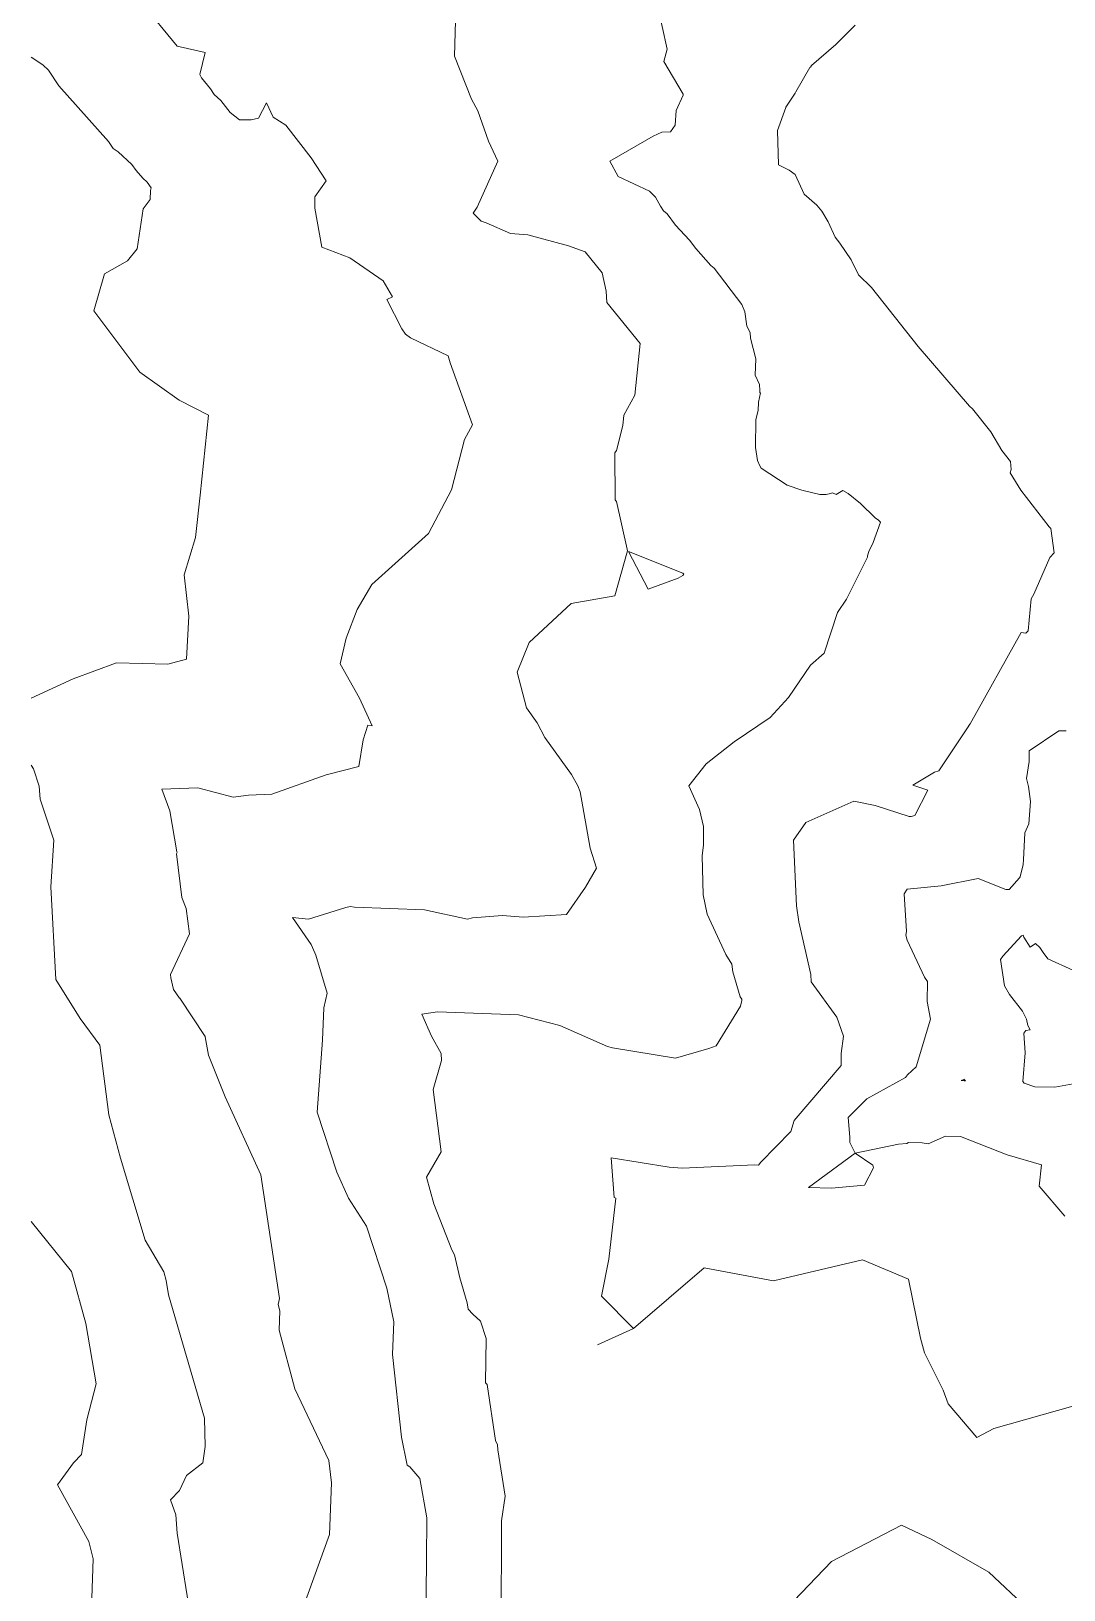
# Model space of a CAD drawing. Header units: metres. Extents: x 808187 to 810032, y 9155685 to 9157080.
# Drawn here: x 808188.4 to 808364.6, y 9156071.3 to 9156337.3 of the extents above; entities that cross this region are included whole.
import ezdxf

# ---------------------------------------------------------------- set-up
doc = ezdxf.new("R2010")
doc.units = ezdxf.units.M
doc.layers.add('C-TOPO-MAJR', color=9, linetype='Continuous')

msp = doc.modelspace()

# ---------------------------------------------------------------- linework, layer by layer
at = {"layer": 'C-TOPO-MAJR', "color": 9, "linetype": 'Continuous', "lineweight": 5}
for points, elevation in [([(808234.91, 9156068.63), (808239.28, 9156080.78), (808239.66, 9156089.59), (808239.18, 9156093.42), (808233.37, 9156105.65), (808230.72, 9156115.64), (808230.8, 9156118.92), (808230.53, 9156120.03), (808230.74, 9156121.06), (808227.56, 9156142.11), (808221.52, 9156155.42), (808218.66, 9156162.53), (808218.08, 9156165.67), (808218.07, 9156165.74), (808213.77, 9156172.3), (808213.69, 9156172.27), (808212.65, 9156173.73), (808212.2, 9156175.72), (808212.14, 9156176.33), (808215.43, 9156183.26), (808214.84, 9156187.6), (808214.1, 9156189.46), (808213.21, 9156196.92), (808213.29, 9156197.11), (808213.24, 9156197.24), (808212.04, 9156204.23), (808210.71, 9156207.94), (808216.8, 9156208.17), (808222.85, 9156206.6), (808225.47, 9156206.91), (808229.43, 9156207.09), (808238.73, 9156210.36), (808244.33, 9156211.8), (808245.02, 9156216.37), (808245.87, 9156218.88), (808246.61, 9156218.74), (808244.42, 9156223.47), (808241.12, 9156229.35), (808242.16, 9156233.7), (808244.04, 9156238.59), (808246.52, 9156242.87), (808256.2, 9156251.54), (808260.12, 9156259.02), (808262.34, 9156267.62), (808263.72, 9156270.08), (808259.89, 9156280.66), (808259.56, 9156281.88), (808253.12, 9156284.93), (808252.26, 9156285.57), (808251.67, 9156286.47), (808249.08, 9156291.5), (808250.04, 9156291.94), (808248.46, 9156294.66), (808242.78, 9156298.58), (808237.98, 9156300.42), (808236.8, 9156307.04), (808236.79, 9156309), (808238.73, 9156311.74), (808236.15, 9156315.66), (808231.82, 9156321.22), (808229.68, 9156322.61), (808228.54, 9156325.05), (808227.19, 9156322.42), (808225.91, 9156322.13), (808223.95, 9156322.16), (808222.32, 9156323.4), (808220.75, 9156325.45), (808219.6, 9156326.48), (808218.98, 9156327.44), (808217.48, 9156329.33), (808217.15, 9156329.88), (808218.07, 9156333.65), (808213.29, 9156334.73), (808207.2, 9156342.08)], 2870), ([(808255.73, 9156065.12), (808255.86, 9156076.44), (808255.9, 9156083.61), (808254.71, 9156090.32), (808253, 9156092.33), (808252.56, 9156092.59), (808251.57, 9156097.37), (808250.04, 9156111.47), (808250.27, 9156117.04), (808249.11, 9156122.79), (808245.62, 9156133.37), (808242.54, 9156138.18), (808240.55, 9156142.57), (808237.2, 9156152.81), (808238.08, 9156165.09), (808238.32, 9156170.65), (808238.91, 9156173.14), (808236.99, 9156179.64), (808236.42, 9156180.94), (808236.17, 9156181.41), (808232.99, 9156186.07), (808235.73, 9156185.74), (808242.06, 9156187.76), (808242.82, 9156187.91), (808243.56, 9156187.79), (808255.54, 9156187.34), (808262.86, 9156185.77), (808263.73, 9156186), (808268.84, 9156186.39), (808272.36, 9156186.12), (808279.75, 9156186.54), (808283.02, 9156191.22), (808284.88, 9156194.45), (808283.8, 9156197.88), (808282.09, 9156207.51), (808281.66, 9156208.51), (808280.59, 9156210.44), (808276.03, 9156216.75), (808274.77, 9156219.26), (808272.95, 9156221.8), (808271.31, 9156227.91), (808273.39, 9156232.99), (808280.54, 9156239.59), (808288.01, 9156240.92), (808290.15, 9156248.61), (808290.12, 9156248.89), (808288.26, 9156257.01), (808288.2, 9156257.16), (808288.04, 9156257.32), (808288.02, 9156265.32), (808288.3, 9156265.73), (808289.34, 9156269.99), (808289.56, 9156271.75), (808291.41, 9156275.18), (808292.31, 9156284), (808286.66, 9156291), (808286.53, 9156292.93), (808285.83, 9156296.05), (808282.93, 9156299.63), (808280.09, 9156300.64), (808273.17, 9156302.53), (808270.19, 9156302.74), (808266.04, 9156304.58), (808265.21, 9156304.87), (808263.83, 9156306.19), (808264.51, 9156307.24), (808268.06, 9156315.07), (808266.43, 9156318.52), (808264.6, 9156323.67), (808263.53, 9156325.66), (808260.64, 9156333.01), (808260.9, 9156343.11)], 2860), ([(808268.62, 9156064.78), (808268.64, 9156083.08), (808269.31, 9156087.3), (808268.02, 9156095.23), (808268, 9156096.09), (808267.65, 9156096.8), (808266.19, 9156106.34), (808265.94, 9156106.62), (808266.02, 9156114.21), (808265.05, 9156117.18), (808263.77, 9156118.37), (808262.98, 9156119.21), (808262.8, 9156120.32), (808261.53, 9156124.56), (808260.62, 9156128.5), (808260.2, 9156129.34), (808257.11, 9156137.19), (808255.84, 9156141.72), (808258.36, 9156146.08), (808256.97, 9156156.72), (808258.44, 9156161.62), (808258.34, 9156162.81), (808256.7, 9156165.82), (808255.07, 9156169.54), (808257.72, 9156169.94), (808271.57, 9156169.46), (808278.6, 9156167.63), (808286.77, 9156164.01), (808287.62, 9156163.8), (808298.35, 9156162.05), (808304.07, 9156163.69), (808305.32, 9156164.16), (808309.44, 9156170.92), (808309.65, 9156171.9), (808309.68, 9156172.13), (808309.4, 9156172.48), (808308.13, 9156176.76), (808307.99, 9156178.1), (808306.94, 9156179.73), (808303.75, 9156186.63), (808303.09, 9156189.92), (808302.91, 9156196.58), (808303.14, 9156198.46), (808303.12, 9156201.55), (808302.46, 9156204.48), (808300.66, 9156208.48), (808303.58, 9156212.28), (808308.37, 9156216.03), (808314.52, 9156220.17), (808317.67, 9156223.58), (808321.38, 9156229.08), (808323.72, 9156231.13), (808325.98, 9156238.09), (808327.56, 9156240.36), (808331.12, 9156247.55), (808331.12, 9156247.75), (808331.33, 9156248.5), (808332.07, 9156250), (808333.34, 9156253.47), (808333.02, 9156253.84), (808332.41, 9156254.21), (808329.93, 9156256.68), (808327.82, 9156258.41), (808326.89, 9156258.88), (808325.76, 9156258.24), (808325.14, 9156258.47), (808324.8, 9156258.38), (808324.05, 9156258.24), (808322.98, 9156258.23), (808319.92, 9156258.95), (808317.42, 9156259.78), (808312.95, 9156262.69), (808312.75, 9156263.08), (808312.38, 9156264.04), (808312.02, 9156266.22), (808312.05, 9156271.03), (808312.47, 9156272.52), (808312.5, 9156273.96), (808312.88, 9156275.54), (808312.73, 9156275.56), (808312.74, 9156275.98), (808312.68, 9156276.97), (808311.96, 9156278.6), (808312.09, 9156281.38), (808311.13, 9156284.87), (808311.08, 9156285.87), (808310.52, 9156286.94), (808310.17, 9156289.36), (808309.65, 9156290.62), (808304.96, 9156296.85), (808304.4, 9156297.31), (808301.81, 9156300.19), (808300.72, 9156301.63), (808298.33, 9156304.17), (808296.95, 9156306.1), (808296.33, 9156306.63), (808295.81, 9156307.39), (808294.97, 9156308.96), (808293.91, 9156309.94), (808288.58, 9156312.47), (808287.17, 9156315.07), (808294.53, 9156319.35), (808296.05, 9156320.02), (808297.48, 9156320.11), (808298.29, 9156321.21), (808298.48, 9156323.73), (808299.65, 9156326.33), (808299.69, 9156326.53), (808296.34, 9156332.07), (808296.96, 9156334.22), (808295.25, 9156341.94)], 2850), ([(808291.21, 9156115.94), (808285.71, 9156121.43), (808286.98, 9156127.72), (808288.15, 9156138.15), (808287.9, 9156138.29), (808287.37, 9156145.01), (808297.3, 9156143.47), (808299.47, 9156143.3), (808311.89, 9156143.86), (808312.51, 9156143.76), (808312.94, 9156144.29), (808318.03, 9156149.52), (808318.63, 9156151.39), (808326.66, 9156160.78), (808326.66, 9156162.84), (808327.05, 9156165.77), (808325.89, 9156169.06), (808321.49, 9156175.07), (808321.44, 9156176.32), (808319.39, 9156185.33), (808319.01, 9156188.05), (808318.5, 9156199.26), (808320.6, 9156202.26), (808328.78, 9156205.87), (808332.41, 9156205.15), (808338.21, 9156203.27), (808338.6, 9156203.25), (808339.18, 9156203.43), (808341.42, 9156207.75), (808338.86, 9156208.61), (808342.56, 9156210.84), (808343.29, 9156211.07), (808348.44, 9156218.76), (808348.45, 9156218.78), (808348.65, 9156219.11), (808357.34, 9156234.65), (808358.15, 9156234.58), (808358.56, 9156234.95), (808359.04, 9156240.39), (808359.49, 9156241.22), (808362.23, 9156247.48), (808363, 9156248.28), (808362.43, 9156252.43), (808362.15, 9156252.68), (808357.27, 9156258.98), (808355.48, 9156261.92), (808355.65, 9156262.48), (808355.54, 9156263.87), (808354.06, 9156265.7), (808352.15, 9156268.9), (808349.05, 9156272.82), (808348.51, 9156273.29), (808339.75, 9156283.48), (808331.82, 9156293.54), (808329.57, 9156295.72), (808328.36, 9156298.26), (808326.42, 9156301.12), (808325.58, 9156302.13), (808324.43, 9156304.72), (808323.34, 9156306.55), (808322.48, 9156307.57), (808320.29, 9156309.44), (808318.8, 9156312.79), (808317.75, 9156313.57), (808315.92, 9156314.47), (808315.77, 9156320.3), (808317.19, 9156324.24), (808317.21, 9156324.32), (808318.78, 9156326.68), (808318.89, 9156326.94), (808321.26, 9156331.05), (808321.39, 9156331.11), (808321.55, 9156331.4), (808325.7, 9156335.01), (808325.79, 9156335.04), (808329, 9156338.3)], 2840), ([(808188.38, 9156223.44), (808195.55, 9156226.76), (808202.92, 9156229.47), (808211.69, 9156229.27), (808214.9, 9156230.14), (808215.31, 9156237.45), (808214.48, 9156244.48), (808216.41, 9156250.9), (808217.25, 9156258.1), (808218.62, 9156271.73), (808213.64, 9156274.29), (808206.93, 9156279.08), (808199.05, 9156289.56), (808200.9, 9156295.84), (808204.84, 9156298.07), (808206.46, 9156300.13), (808207.52, 9156306.94), (808208.7, 9156308.55), (808208.76, 9156310.08), (808208.89, 9156310.53), (808208.17, 9156311.52), (808207.42, 9156312.2), (808206.29, 9156313.5), (808205.57, 9156314.54), (808203.23, 9156316.67), (808202.4, 9156317.26), (808201.59, 9156318.46), (808193.11, 9156327.93), (808191.33, 9156330.6), (808190.36, 9156331.52), (808188.38, 9156332.82)], 2880), ([(808365.02, 9156217.89), (808363.76, 9156217.91), (808358.73, 9156214.46), (808358.7, 9156212.65), (808358.28, 9156209.74), (808358.62, 9156208.37), (808358.96, 9156205.86), (808358.68, 9156202), (808357.98, 9156200.49), (808357.78, 9156195.86), (808357.67, 9156195.07), (808357.21, 9156193), (808357.09, 9156192.79), (808355.29, 9156190.84), (808354.71, 9156190.82), (808350.01, 9156192.7), (808343.72, 9156191.42), (808337.89, 9156190.86), (808337.41, 9156190.07), (808337.81, 9156183.66), (808337.66, 9156183.02), (808337.89, 9156182.16), (808340.83, 9156175.89), (808341.35, 9156175.15), (808341.32, 9156171.73), (808341.87, 9156168.67), (808339.44, 9156160.59), (808337.96, 9156159.2), (808337.63, 9156158.76), (808331, 9156155.1), (808327.8, 9156151.9), (808328.13, 9156148.55), (808328.12, 9156147.64), (808329.04, 9156145.81), (808336.44, 9156147.34), (808337.84, 9156147.5), (808338.1, 9156147.63), (808340.46, 9156147.59), (808341.49, 9156147.41), (808344.43, 9156148.73), (808347.02, 9156148.69), (808354.96, 9156145.54), (808360.84, 9156143.82), (808360.44, 9156140.23), (808364.78, 9156135.06)], 2830), ([(808215.86, 9156064.98), (808213.28, 9156080.97), (808213.07, 9156084.13), (808212.19, 9156086.69), (808213.69, 9156088.29), (808214.88, 9156090.82), (808217.68, 9156092.97), (808218.1, 9156095.76), (808217.96, 9156100.64), (808211.84, 9156121.64), (808211.42, 9156124.12), (808211.02, 9156125.6), (808207.85, 9156130.98), (808203.65, 9156144.97), (808201.65, 9156152.36), (808200.09, 9156164.25), (808196.74, 9156168.82), (808192.61, 9156175.49), (808191.73, 9156191.29), (808192.26, 9156199.21), (808189.91, 9156206.21), (808189.74, 9156208.46), (808188.77, 9156211.41), (808188.38, 9156212.06)], 2880), ([(808366.84, 9156157.78), (808363.12, 9156157.1), (808359.69, 9156157.13), (808357.84, 9156157.77), (808357.63, 9156158.07), (808358.01, 9156162.95), (808357.81, 9156166.32), (808358.15, 9156166.75), (808358.91, 9156166.88), (808358.52, 9156167.61), (808358.26, 9156168.7), (808357.61, 9156170.04), (808355.39, 9156172.9), (808354.5, 9156174.39), (808353.84, 9156178.86), (808354.22, 9156179.43), (808357.43, 9156182.93), (808357.58, 9156182.99), (808357.7, 9156183.02), (808357.81, 9156182.71), (808358.88, 9156180.96), (808359.79, 9156181.61), (808359.79, 9156181.62), (808359.8, 9156181.63), (808359.8, 9156181.62), (808359.8, 9156181.62), (808359.8, 9156181.62), (808360.53, 9156180.93), (808361.09, 9156180.06), (808361.89, 9156179.01), (808366.17, 9156177.06)], 2820), ([(808198.51, 9156063.21), (808198.97, 9156076.64), (808198.22, 9156079.57), (808192.85, 9156089.23), (808195.59, 9156093.01), (808196.96, 9156094.44), (808197.86, 9156100.32), (808199.45, 9156106.47), (808197.73, 9156116.78), (808195.28, 9156125.66), (808188.38, 9156134.18)], 2890), ([(808369.21, 9156103.5), (808352.71, 9156098.86), (808349.78, 9156097.3), (808344.9, 9156103.05), (808344.04, 9156105.39), (808340.86, 9156111.75), (808340.19, 9156114.25), (808338.15, 9156124.31), (808330.3, 9156127.63), (808315.07, 9156124.04), (808303.24, 9156126.27), (808291.21, 9156115.94), (808285.07, 9156113.12)], 2840), ([(808358.37, 9156068.19), (808351.86, 9156074.35), (808342.13, 9156079.9), (808336.95, 9156082.34), (808324.97, 9156076.15), (808312.08, 9156062.71)], 2850)]:
    msp.add_lwpolyline(points, dxfattribs=dict(at, elevation=elevation))
for points, elevation in [([(808290.33, 9156248.5), (808293.68, 9156242.05), (808298.8, 9156243.93), (808299.61, 9156244.42), (808299.75, 9156244.6), (808299.58, 9156244.8), (808290.33, 9156248.5)], 2860), ([(808347.64, 9156158.18), (808347.83, 9156158.2), (808347.59, 9156158.48), (808347.51, 9156158.37), (808347.22, 9156158.26), (808347.13, 9156158.24), (808347.64, 9156158.18)], 2820), ([(808330.59, 9156140.4), (808332.14, 9156143.31), (808332.02, 9156143.76), (808329.04, 9156145.81), (808321.03, 9156140), (808324.96, 9156139.85), (808330.59, 9156140.4)], 2830)]:
    msp.add_lwpolyline(points, close=True, dxfattribs=dict(at, elevation=elevation))

doc.saveas('drawing.dxf')
